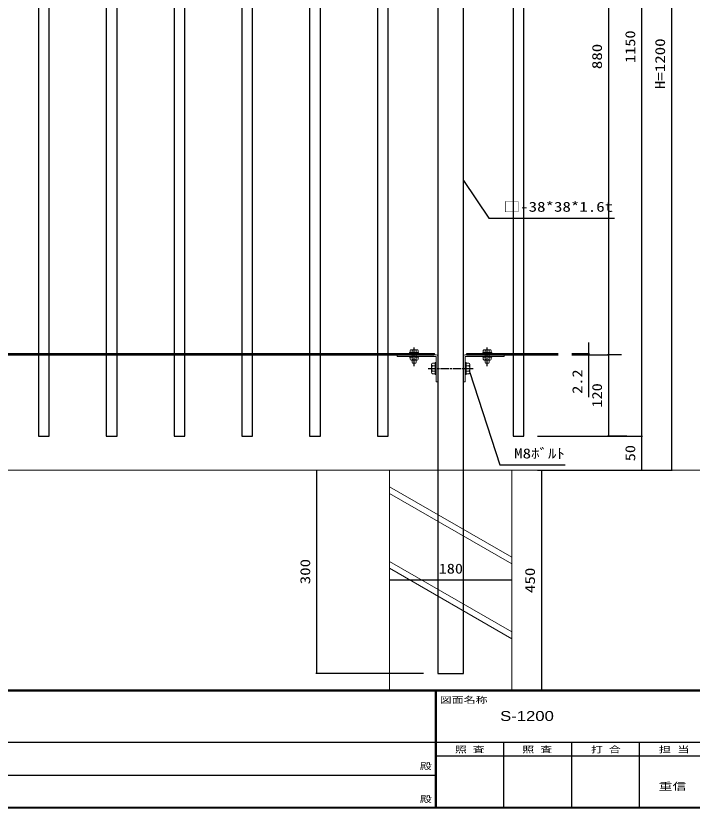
# Model space of a CAD drawing. Units: millimetres, scale not verified. Extents: x -209 to 200, y -147 to 138.
# Drawn here: x -4.9 to 119.8, y -147.2 to -1.1 of the extents above; entities that cross this region are included whole.
import ezdxf
from ezdxf.enums import TextEntityAlignment as Align

# ---------------------------------------------------------------- set-up
doc = ezdxf.new("R2010")
doc.units = ezdxf.units.MM
doc.linetypes.add('CHAIN', pattern=[18.5, 12, -1.5, 3.5, -1.5])
doc.linetypes.add('DASHED_SPACED', pattern=[12, 6, -6])
for name, color, linetype, lineweight in [('0-0', 6, 'Continuous', 25), ('0-1_0', 6, 'Continuous', 25), ('0-2_DIM1', 3, 'Continuous', 25), ('0-3_横桟', 2, 'Continuous', 25), ('0-4_文字', 7, 'Continuous', 25), ('0-6_ｾﾝﾀｰ', 1, 'CHAIN', 25), ('0-7_縦格子', 6, 'Continuous', 25), ('0-8_支柱', 60, 'Continuous', 25), ('0-9_THN', 4, 'Continuous', 9), ('0-A_下地', 30, 'Continuous', 9)]:
    doc.layers.add(name, color=color, linetype=linetype, lineweight=lineweight)
doc.styles.add('Arial', font='')
doc.styles.add('ＭＳ ゴシック', font='')
doc.styles.add('ＭＳ 明朝', font='')
doc.styles.get('Arial').set_extended_font_data('Arial')
doc.styles.get('ＭＳ ゴシック').set_extended_font_data('MS Gothic')
doc.styles.get('ＭＳ 明朝').set_extended_font_data('MS Mincho')

# ---------------------------------------------------------------- blocks, each defined once
blk = doc.blocks.new('A$C54DE35E0')
at = {"layer": '0-1_0'}
for p, q in [((0, -368.5), (556.725, -368.5)), ((0.2, -368.7), (556.525, -368.7)), ((386.873, -368.5), (386.873, -399)), ((387.073, -368.5), (387.073, -399)), ((236.106, -382), (541.973, -382)), ((404.473, -382), (404.473, -399)), ((421.973, -382), (421.973, -399)), ((439.473, -382), (439.473, -399)), ((386.973, -385.5), (456.973, -385.5)), ((236.106, -390.5), (386.973, -390.5)), ((556.525, -398.8), (0.2, -398.8))]:
    blk.add_line(p, q, dxfattribs=at)
blk.add_lwpolyline([(556.725, -399), (0, -399), (0, 0)], dxfattribs=at)
at = {"layer": '0-1_0', "style": 'ＭＳ 明朝'}
for s, width, p in [('図面名称', 1.4, (388.026, -372.372)), ('照 査', 1.4, (391.914, -385.156)), ('照 査', 1.4, (409.32, -385.156)), ('打 合', 1.4, (427.028, -385.156)), ('担 当', 1.45, (444.499, -385.156)), ('殿', 1.4, (382.847, -389.481)), ('殿', 1.4, (382.847, -397.981))]:
    blk.add_text(s, height=1.613, dxfattribs=dict(at, width=width)).set_placement(p, align=Align.BOTTOM_LEFT)
blk = doc.blocks.new('filled_dot')
at = {"color": 0, "linetype": 'Continuous', "lineweight": -2, "const_width": 1.25}
blk.add_lwpolyline([(-0.625, 0, 1), (0.625, 0, 1)], format="xyb", close=True, dxfattribs=at)
blk = doc.blocks.new('filled_arrow')
at = {"color": 0, "linetype": 'Continuous', "lineweight": -2}
blk.add_solid([(7.5, 1.25), (0, 0), (7.5, -1.25)], dxfattribs=at)
blk = doc.blocks.new('DIMENSION_009_')
at = {"layer": '0-4_文字'}
blk.add_lwpolyline([(34393.965, -63497.281), (34431.461, -63552.947), (34447.461, -63552.947), (34616.522, -63552.947)], dxfattribs=at)
at = {"layer": '0-4_文字', "xscale": 0.267, "yscale": 0.267, "rotation": 124}
blk.add_blockref('filled_arrow', (34393.965, -63497.281), dxfattribs=at)
at = {"layer": '0-4_文字', "style": 'ＭＳ ゴシック', "width": 1.25}
blk.add_text('□-38*38*1.6t', height=14.66, dxfattribs=at).set_placement((34452.461, -63547.947), align=Align.BOTTOM_LEFT)
blk = doc.blocks.new('DIMENSION_015_')
at = {"layer": '0-4_文字'}
blk.add_lwpolyline([(34403.348, -63780.608), (34447.591, -63916.882), (34463.591, -63916.882), (34544.023, -63916.882)], dxfattribs=at)
at = {"layer": '0-4_文字', "xscale": 0.267, "yscale": 0.267, "rotation": 108}
blk.add_blockref('filled_arrow', (34403.348, -63780.608), dxfattribs=at)
at = {"layer": '0-4_文字', "style": 'ＭＳ ゴシック', "width": 1.25}
blk.add_text('M8ﾎﾞﾙﾄ', height=14.66, dxfattribs=at).set_placement((34468.591, -63911.882), align=Align.BOTTOM_LEFT)
blk = doc.blocks.new('Viewport_NO.1')
at = {"layer": '0-2_DIM1'}
for p, q in [((34656.507, -62724.714), (34656.507, -63874.714)), ((34700.542, -62724.714), (34700.542, -63924.714)), ((34607.497, -62874.714), (34607.497, -63754.714)), ((34607.497, -62874.714), (34607.497, -63754.714)), ((34578.424, -63736.514), (34578.424, -63817.059)), ((34553.515, -63752.514), (34579.674, -63752.514)), ((34553.515, -63754.714), (34608.747, -63754.714)), ((34553.515, -63754.714), (34579.674, -63754.714)), ((34554.515, -63754.714), (34608.747, -63754.714)), ((34626.791, -63754.714), (34606.247, -63754.714)), ((34626.791, -63754.714), (34606.247, -63754.714)), ((34607.497, -63754.714), (34607.497, -63874.714)), ((34607.497, -63754.714), (34607.497, -63874.714)), ((34502.915, -63874.714), (34657.757, -63874.714)), ((34504.515, -63874.714), (34608.747, -63874.714)), ((34504.515, -63874.714), (34657.757, -63874.714)), ((34634.641, -63874.714), (34606.247, -63874.714)), ((34656.507, -63874.714), (34656.507, -63924.714)), ((34177.193, -63924.714), (34177.193, -64224.714)), ((34502.915, -63924.714), (34701.792, -63924.714)), ((34508.688, -63924.714), (34508.688, -64250.245)), ((34284.965, -64086.764), (34464.965, -64086.764)), ((34334.965, -64224.714), (34175.943, -64224.714))]:
    blk.add_line(p, q, dxfattribs=at)
at = {"layer": '0-3_横桟'}
for p, q in [((32398.965, -63752.514), (34350.965, -63752.514)), ((34350.965, -63754.714), (34350.965, -63752.514)), ((34398.965, -63752.514), (34533.515, -63752.514)), ((34398.965, -63754.714), (34398.965, -63752.514)), ((32399.965, -63754.714), (34349.965, -63754.714)), ((34398.965, -63754.714), (34533.515, -63754.714))]:
    blk.add_line(p, q, dxfattribs=at)
at = {"layer": '0-6_ｾﾝﾀｰ'}
for p, q in [((34320.965, -63771.468), (34320.965, -63743.66)), ((34428.965, -63771.468), (34428.965, -63743.66)), ((34428.965, -63771.468), (34428.965, -63743.66)), ((34341.581, -63774.714), (34408.348, -63774.714))]:
    blk.add_line(p, q, dxfattribs=at)
at = {"layer": '0-7_縦格子'}
for p, q in [((33767.015, -62876.914), (33767.015, -63752.514)), ((33782.915, -63752.514), (33782.915, -62876.914)), ((33867.015, -62876.914), (33867.015, -63752.514)), ((33882.915, -63752.514), (33882.915, -62876.914)), ((33967.015, -62876.914), (33967.015, -63752.514)), ((33982.915, -63752.514), (33982.915, -62876.914)), ((34067.015, -62876.914), (34067.015, -63752.514)), ((34082.915, -63752.514), (34082.915, -62876.914)), ((34167.015, -62876.914), (34167.015, -63752.514)), ((34182.915, -63752.514), (34182.915, -62876.914)), ((34267.015, -62876.914), (34267.015, -63752.514)), ((34282.915, -63752.514), (34282.915, -62876.914)), ((34467.015, -62876.914), (34467.015, -63752.514)), ((34482.915, -63752.514), (34482.915, -62876.914))]:
    blk.add_line(p, q, dxfattribs=at)
for points in [[(33767.015, -63754.714), (33767.015, -63874.714), (33782.915, -63874.714), (33782.915, -63754.714)], [(33867.015, -63754.714), (33867.015, -63874.714), (33882.915, -63874.714), (33882.915, -63754.714)], [(33967.015, -63754.714), (33967.015, -63874.714), (33982.915, -63874.714), (33982.915, -63754.714)], [(34067.015, -63754.714), (34067.015, -63874.714), (34082.915, -63874.714), (34082.915, -63754.714)], [(34167.015, -63754.714), (34167.015, -63874.714), (34182.915, -63874.714), (34182.915, -63754.714)], [(34267.015, -63754.714), (34267.015, -63874.714), (34282.915, -63874.714), (34282.915, -63754.714)], [(34467.015, -63754.714), (34467.015, -63874.714), (34482.915, -63874.714), (34482.915, -63754.714)]]:
    blk.add_lwpolyline(points, dxfattribs=at)
at = {"layer": '0-8_支柱'}
blk.add_lwpolyline([(34355.965, -64224.714), (34393.965, -64224.714), (34393.965, -62714.714), (34355.965, -62714.714)], close=True, dxfattribs=at)
at = {"layer": '0-9_THN'}
for p, q in [((32154.078, -63924.714), (34284.965, -63924.714)), ((34284.965, -64250.245), (34284.965, -63924.714)), ((34284.965, -63924.714), (34464.965, -63924.714)), ((34464.965, -64053.12), (34284.965, -63949.197)), ((34464.965, -64063.12), (34284.965, -63959.197)), ((34464.965, -64163.418), (34284.965, -64059.495)), ((34464.965, -64173.418), (34284.965, -64069.495))]:
    blk.add_line(p, q, dxfattribs=at)
blk.add_lwpolyline([(34464.965, -64250.245), (34464.965, -63924.714), (34890.729, -63924.714)], dxfattribs=at)
at = {"layer": '0-A_下地'}
for p, q in [((34327.565, -63751.314), (34314.365, -63751.314)), ((34315.069, -63751.314), (34315.069, -63748.203)), ((34326.861, -63751.314), (34315.069, -63751.314)), ((34325.385, -63747.126), (34316.544, -63747.126)), ((34318.019, -63751.314), (34318.019, -63748.203)), ((34323.91, -63751.314), (34323.91, -63748.203)), ((34326.861, -63751.314), (34326.861, -63748.203)), ((34422.365, -63751.314), (34435.565, -63751.314)), ((34422.365, -63751.314), (34435.565, -63751.314)), ((34422.365, -63752.514), (34422.365, -63751.314)), ((34422.365, -63752.514), (34435.565, -63752.514)), ((34423.069, -63751.314), (34423.069, -63748.203)), ((34423.069, -63751.314), (34434.861, -63751.314)), ((34424.544, -63747.126), (34433.385, -63747.126)), ((34426.019, -63751.314), (34426.019, -63748.203)), ((34431.91, -63751.314), (34431.91, -63748.203)), ((34434.861, -63751.314), (34434.861, -63748.203)), ((34435.565, -63752.514), (34435.565, -63751.314)), ((34295.965, -63756.914), (34295.965, -63754.714)), ((34295.965, -63754.714), (34353.765, -63754.714)), ((34295.965, -63756.914), (34353.765, -63756.914)), ((34314.365, -63758.114), (34314.365, -63756.914)), ((34327.565, -63756.914), (34314.365, -63756.914)), ((34327.565, -63758.114), (34314.365, -63758.114)), ((34315.069, -63758.114), (34315.069, -63761.225)), ((34315.59, -63758.114), (34326.34, -63758.114)), ((34325.385, -63762.302), (34316.544, -63762.302)), ((34317.965, -63762.302), (34317.965, -63765.214)), ((34318.019, -63758.114), (34318.019, -63761.225)), ((34323.91, -63758.114), (34323.91, -63761.225)), ((34323.965, -63762.302), (34323.965, -63765.214)), ((34326.861, -63758.114), (34326.861, -63761.225)), ((34327.565, -63758.114), (34327.565, -63756.914)), ((34353.765, -63756.914), (34353.765, -63794.714)), ((34355.965, -63756.914), (34355.965, -63794.714)), ((34393.965, -63756.914), (34393.965, -63794.714)), ((34453.965, -63754.714), (34396.165, -63754.714)), ((34396.165, -63756.914), (34396.165, -63794.714)), ((34453.965, -63756.914), (34396.165, -63756.914)), ((34422.365, -63756.914), (34435.565, -63756.914)), ((34422.365, -63758.114), (34422.365, -63756.914)), ((34422.365, -63758.114), (34435.565, -63758.114)), ((34423.069, -63758.114), (34423.069, -63761.225)), ((34434.34, -63758.114), (34423.59, -63758.114)), ((34424.544, -63762.302), (34433.385, -63762.302)), ((34425.965, -63762.302), (34425.965, -63765.214)), ((34426.019, -63758.114), (34426.019, -63761.225)), ((34431.91, -63758.114), (34431.91, -63761.225)), ((34434.861, -63758.114), (34434.861, -63761.225)), ((34435.565, -63758.114), (34435.565, -63756.914)), ((34453.965, -63756.914), (34453.965, -63754.714)), ((34317.965, -63765.214), (34318.565, -63766.714)), ((34346.581, -63768.82), (34346.581, -63780.608)), ((34352.165, -63766.853), (34348.017, -63766.853)), ((34352.165, -63770.787), (34348.017, -63770.787)), ((34352.165, -63765.914), (34352.165, -63783.514)), ((34352.165, -63765.914), (34352.165, -63783.514)), ((34353.765, -63765.914), (34352.165, -63765.914)), ((34352.165, -63766.853), (34352.165, -63782.575)), ((34353.765, -63765.914), (34353.765, -63783.514)), ((34397.765, -63765.914), (34397.765, -63783.514)), ((34397.765, -63766.853), (34401.912, -63766.853)), ((34397.765, -63766.853), (34397.765, -63782.575)), ((34397.765, -63770.787), (34401.912, -63770.787)), ((34403.348, -63768.82), (34403.348, -63780.608)), ((34425.965, -63765.214), (34426.565, -63766.714)), ((34426.565, -63766.714), (34431.365, -63766.714)), ((34352.165, -63778.641), (34348.017, -63778.641)), ((34352.165, -63782.575), (34348.017, -63782.575)), ((34353.765, -63783.514), (34352.165, -63783.514)), ((34397.765, -63778.641), (34401.912, -63778.641)), ((34397.765, -63782.575), (34401.912, -63782.575)), ((34355.965, -63794.714), (34353.765, -63794.714)), ((34393.965, -63794.714), (34396.165, -63794.714))]:
    blk.add_line(p, q, dxfattribs=at)
at = {"layer": '0-A_下地', "linetype": 'DASHED_SPACED'}
for p, q in [((34317.965, -63758.114), (34317.965, -63751.314)), ((34323.965, -63758.114), (34323.965, -63751.314)), ((34425.965, -63758.114), (34425.965, -63751.314)), ((34431.965, -63758.114), (34431.965, -63751.314))]:
    blk.add_line(p, q, dxfattribs=at)
at = {"layer": '0-A_下地'}
for points in [[(34327.565, -63752.514), (34314.365, -63752.514), (34314.365, -63751.314)], [(34327.565, -63752.514), (34327.565, -63751.314), (34314.365, -63751.314)], [(34431.965, -63762.302), (34431.965, -63765.214), (34431.365, -63766.714)], [(34323.965, -63765.214), (34323.365, -63766.714), (34318.565, -63766.714)], [(34396.165, -63765.914), (34396.165, -63783.514), (34397.765, -63783.514)], [(34396.165, -63765.914), (34397.765, -63765.914), (34397.765, -63783.514)]]:
    blk.add_lwpolyline(points, dxfattribs=at)
for centre, radius, start, end in [((34316.544, -63748.676), 1.549, 17.74657, 162.25343), ((34320.965, -63751.693), 4.566, 49.83207, 130.16793), ((34325.385, -63748.676), 1.549, 17.74657, 162.25343), ((34424.544, -63748.676), 1.549, 17.74657, 162.25343), ((34428.965, -63751.693), 4.566, 49.83207, 130.16793), ((34433.385, -63748.676), 1.549, 17.74657, 162.25343), ((34316.544, -63760.753), 1.549, 197.74657, 342.25343), ((34320.965, -63757.735), 4.566, 229.83207, 310.16793), ((34325.385, -63760.753), 1.549, 197.74657, 342.25343), ((34353.765, -63756.914), 2.2, 0, 90), ((34396.165, -63756.914), 2.2, 90, 180), ((34424.544, -63760.753), 1.549, 197.74657, 342.25343), ((34428.965, -63757.735), 4.566, 229.83207, 310.16793), ((34433.385, -63760.753), 1.549, 197.74657, 342.25343), ((34352.669, -63774.714), 6.088, 139.83207, 220.16793), ((34348.647, -63768.82), 2.065, 107.74657, 252.25343), ((34397.26, -63774.714), 6.088, 319.83207, 40.16793), ((34401.283, -63768.82), 2.065, 287.74657, 72.25343), ((34348.647, -63780.608), 2.065, 107.74657, 252.25343), ((34401.283, -63780.608), 2.065, 287.74657, 72.25343)]:
    blk.add_arc(centre, radius, start, end, dxfattribs=at)
at = {"layer": '0-0', "xscale": 5.715959, "yscale": 5.715959}
blk.add_blockref('A$C54DE35E0', (32140.978, -62142.773), dxfattribs=at)
at = {"layer": '0-2_DIM1'}
for name, p, xscale, yscale, rotation in [('filled_dot', (34578.424, -63752.514), 0.4, 0.4, 270), ('filled_dot', (34578.424, -63754.714), 0.4, 0.4, 90), ('filled_dot', (34607.497, -63754.714), 0.4, 0.4, 270), ('filled_dot', (34607.497, -63754.714), 0.4, 0.4, 90), ('filled_dot', (34607.497, -63754.714), 0.4, 0.4, 270), ('filled_dot', (34607.497, -63754.714), 0.4, 0.4, 90), ('filled_dot', (34607.497, -63874.714), 0.4, 0.4, 270), ('filled_dot', (34607.497, -63874.714), 0.4, 0.4, 270), ('filled_dot', (34656.507, -63874.714), 0.4, 0.4, 90), ('filled_dot', (34656.507, -63874.714), 0.4, 0.4, 270), ('filled_dot', (34177.193, -63924.714), 0.4, 0.4, 90), ('filled_dot', (34508.688, -63924.714), 0.4, 0.4, 90), ('filled_dot', (34656.507, -63924.714), 0.4, 0.4, 270), ('filled_dot', (34700.542, -63924.714), 0.4, 0.4, 270), ('filled_dot', (34284.965, -64086.764), 0.4, 0.4, 180), ('filled_dot', (34177.193, -64224.714), 0.4, 0.4, 270), ('filled_arrow', (34508.688, -64250.245), 0.133, 0.133, 270)]:
    blk.add_blockref(name, p, dxfattribs=dict(at, xscale=xscale, yscale=yscale, rotation=rotation))
at = {"layer": '0-2_DIM1', "xscale": 0.4, "yscale": 0.4}
blk.add_blockref('filled_dot', (34464.965, -64086.764), dxfattribs=at)
at = {"layer": '0-4_文字'}
for name in ['DIMENSION_009_', 'DIMENSION_015_']:
    blk.add_blockref(name, (0, 0), dxfattribs=at)
at = {"layer": '0-1_0', "color": 7}
for s, height, style, width, p in [('S-1200', 14.66, 'Arial', 1.2, (34447.891, -64299.21)), ('重信', 10.69, 'ＭＳ 明朝', 1.4, (34681.71, -64399.937))]:
    blk.add_text(s, height=height, dxfattribs=dict(at, style=style, width=width)).set_placement(p, align=Align.BOTTOM_LEFT)
at = {"layer": '0-2_DIM1', "style": 'ＭＳ ゴシック'}
for s, width, p in [('1150', 1.2, (34651.507, -63323.927)), ('880', 1.25, (34602.497, -63333.14)), ('880', 1.25, (34602.497, -63333.14)), ('H=1200', 1.25, (34695.542, -63362.582)), ('2.2', 1.2, (34573.424, -63812.059)), ('120', 1.2, (34602.497, -63832.43)), ('120', 1.2, (34602.497, -63832.43)), ('50', 1.2, (34651.507, -63911.643)), ('300', 1.25, (34172.193, -64093.14)), ('450', 1.25, (34503.688, -64106.058))]:
    blk.add_text(s, height=14.66, rotation=90, dxfattribs=dict(at, width=width)).set_placement(p, align=Align.BOTTOM_LEFT)
at = {"layer": '0-2_DIM1', "style": 'ＭＳ ゴシック', "width": 1.2}
blk.add_text('180', height=14.66, dxfattribs=at).set_placement((34357.249, -64081.764), align=Align.BOTTOM_LEFT)

msp = doc.modelspace()

# ---------------------------------------------------------------- block references
at = {"layer": '0-0', "xscale": 0.125, "yscale": 0.125}
msp.add_blockref('Viewport_NO.1', (-4221.606, 7905.695), dxfattribs=at)

doc.saveas('drawing.dxf')
